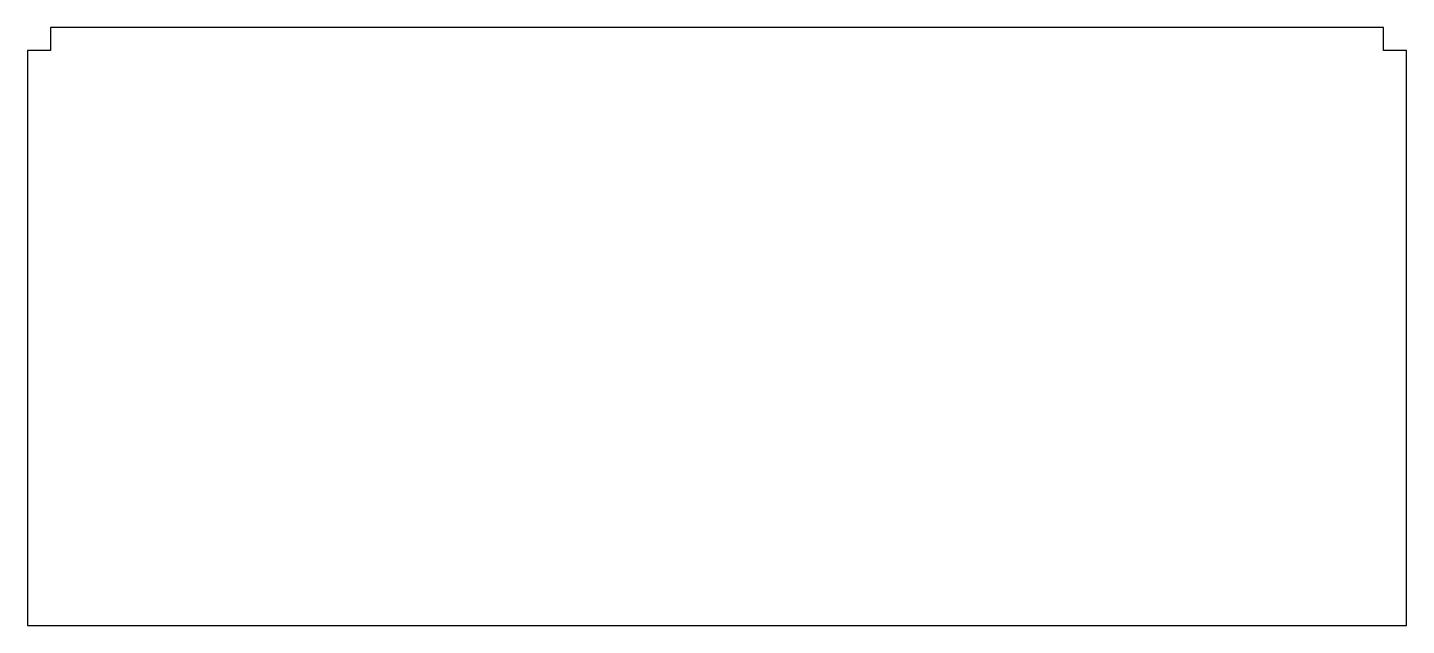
# Model space of a CAD drawing. Header units: inches. Extents: x 0 to 6, y 0 to 2.6.
import ezdxf

# ---------------------------------------------------------------- set-up
doc = ezdxf.new("R2010")
doc.units = ezdxf.units.IN
doc.header["$MEASUREMENT"] = 0

msp = doc.modelspace()

# ---------------------------------------------------------------- linework, layer by layer
for points in [[(6, 2.5), (5.9, 2.5), (5.9, 2.6), (0.1, 2.6), (0.1, 2.5), (0, 2.5), (0, 0), (6, 0)], [(6, 0), (6, 2.5), (5.9, 2.5), (5.9, 2.6), (0.1, 2.6), (0.1, 2.5), (0, 2.5), (0, 0)]]:
    msp.add_lwpolyline(points, close=True)

doc.saveas('drawing.dxf')
